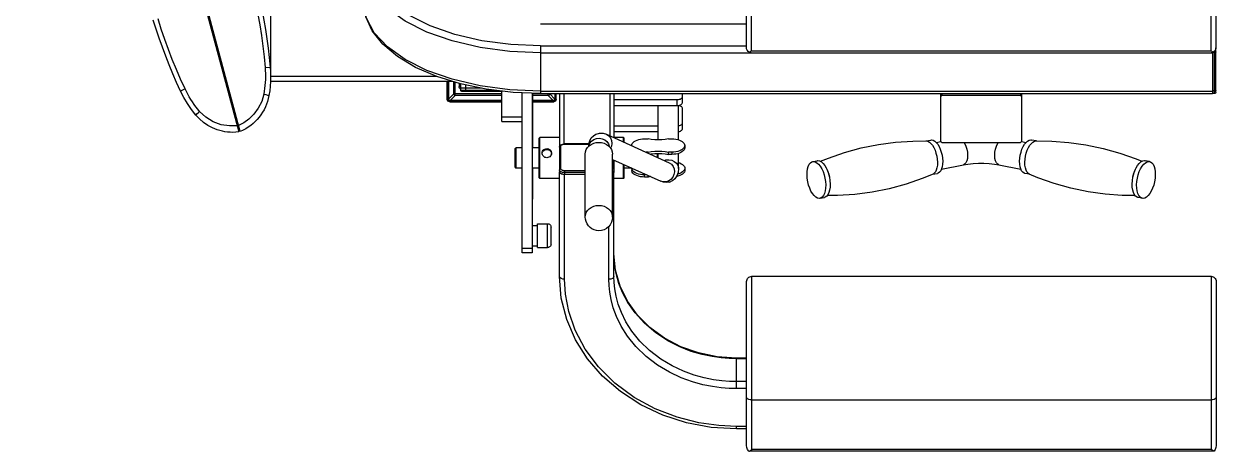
# Model space of a CAD drawing. Header units: millimetres. Extents: x 24547 to 62889, y 34568 to 56011.
# Drawn here: x 49716 to 50804, y 44897 to 45287 of the extents above; entities that cross this region are included whole.
import ezdxf

# ---------------------------------------------------------------- set-up
doc = ezdxf.new("R2010")
doc.units = ezdxf.units.MM

# ---------------------------------------------------------------- blocks, each defined once
blk = doc.blocks.new('A$C72363A16')
for points in [[(23.07, 852.55), (186.43, 242.85)], [(187.64, 243.17), (24.27, 852.86)], [(572.5, 307.1), (572.5, 392.32)], [(576.38, 304.52), (576.38, 396.21)], [(925.61, 396.21), (925.61, 304.52)], [(929.49, 392.32), (929.49, 307.1)], [(210.52, 375.76), (210.52, 290.43)], [(415.97, 308.4), (393.29, 309.39), (371.3, 312.34), (350.66, 317.15), (332.02, 323.68), (315.92, 331.73), (302.85, 341.05), (293.23, 351.37), (287.33, 362.37), (285.35, 373.71)], [(415.97, 303.09), (392.62, 304.11), (369.97, 307.14), (348.72, 312.1), (329.52, 318.82), (312.93, 327.11), (299.49, 336.71), (289.57, 347.34), (283.5, 358.67), (281.47, 370.34)], [(197.73, 348.3), (199.48, 340.33), (201.07, 332.32), (202.49, 324.29), (203.74, 316.23), (204.83, 308.14), (205.75, 300.03), (206.52, 291.89)], [(201.35, 349.26), (202.92, 342.21), (204.36, 335.13), (205.67, 328.03), (206.87, 320.9), (207.94, 313.76), (208.88, 306.6), (209.7, 299.42), (210.39, 292.23)], [(415.97, 272.04), (395.04, 272.86), (374.59, 275.34), (355.14, 279.42), (337.11, 285.02), (320.97, 292.03), (307.15, 300.3), (296.05, 309.62), (287.95, 319.78), (283.07, 330.44), (281.47, 341.24)], [(415.97, 273.98), (392.62, 275), (369.97, 278.03), (348.72, 282.99), (329.52, 289.71), (312.93, 298), (299.49, 307.61), (289.57, 318.23), (283.5, 329.56), (281.47, 341.24)], [(142.2, 273.96), (139.2, 280.53), (136.32, 287.16), (133.56, 293.83), (130.91, 300.55), (128.38, 307.32), (125.97, 314.13), (123.68, 320.98), (121.51, 327.87)], [(145.72, 275.61), (142.3, 283.03), (139.06, 290.52), (135.96, 298.06), (133.02, 305.67), (130.23, 313.34), (127.6, 321.06), (125.13, 328.85)], [(415.97, 325.2), (572.5, 325.2)], [(415.97, 308.4), (572.5, 308.4)], [(415.97, 308.4), (415.97, 272.04)], [(415.97, 303.09), (926.9, 303.09)], [(574.67, 303.5), (573.72, 304.17), (573.03, 305.05), (572.63, 306.05), (572.5, 307.1)], [(574.67, 303.5), (576.38, 304.52)], [(576.18, 303.17), (575.79, 303.2), (575.22, 303.3), (574.67, 303.5)], [(576.18, 303.17), (925.79, 303.17)], [(576.38, 304.52), (925.61, 304.52)], [(927.32, 303.5), (925.61, 304.52)], [(927.32, 303.5), (926.76, 303.3), (926.18, 303.2), (925.79, 303.17)], [(926.9, 303.35), (926.9, 272.04)], [(928.45, 303.23), (926.9, 303.23)], [(929.49, 307.1), (929.35, 306.05), (928.94, 305.05), (928.27, 304.17), (927.32, 303.5)], [(928.45, 272.17), (928.45, 304.41)], [(929.49, 303.76), (929.45, 303.62), (929.35, 303.5), (929.18, 303.39), (928.97, 303.3), (928.72, 303.25), (928.45, 303.23)], [(929.49, 273.23), (929.49, 306.91)], [(206.52, 291.89), (206.68, 289.62), (206.76, 287.35), (206.78, 285.08), (206.73, 282.83), (206.61, 280.56), (206.43, 278.32), (206.18, 276.07), (205.87, 273.83), (205.48, 271.59)], [(206.52, 291.89), (210.39, 292.23)], [(210.39, 292.23), (210.62, 288.63), (210.7, 285.02), (210.62, 281.4), (210.39, 277.8), (209.99, 274.21), (209.44, 270.64)], [(349.09, 281.3), (210.61, 281.3)], [(336.73, 285.18), (210.7, 285.18)], [(345.04, 267.64), (345.04, 281.3)], [(345.77, 267.64), (345.77, 281.3)], [(345.97, 281.3), (345.97, 267.93)], [(349.91, 271.86), (349.91, 281.05)], [(145.72, 275.6), (142.2, 273.96)], [(153.81, 255.73), (150.46, 260), (147.41, 264.47), (144.65, 269.12), (142.2, 273.96)], [(156.76, 258.54), (155.31, 260.29), (153.92, 262.07), (152.59, 263.89), (151.3, 265.75), (150.06, 267.65), (148.89, 269.58), (147.78, 271.55), (146.73, 273.56), (145.71, 275.6)], [(351.12, 270.64), (351.12, 280.67)], [(354.09, 279.74), (354.09, 277.42)], [(354.09, 277.42), (354.1, 277.42)], [(354.09, 277.42), (355.38, 277.42)], [(355.39, 275.18), (354.85, 275.6), (354.44, 276.13), (354.19, 276.75), (354.1, 277.42)], [(355.38, 276.13), (355.38, 279.37)], [(370.86, 276.12), (355.38, 276.12)], [(355.38, 274.58), (355.38, 276.12)], [(355.38, 274.58), (380.94, 274.58)], [(356.42, 273.54), (356.01, 273.62), (355.68, 273.84), (355.46, 274.17), (355.38, 274.58)], [(386.43, 273.54), (356.42, 273.54)], [(359.26, 276.13), (359.26, 278.55)], [(359.26, 273.54), (359.26, 276.12)], [(386.43, 250.85), (386.43, 273.91)], [(401.95, 150.86), (401.95, 272.59)], [(409.71, 272.29), (409.71, 252.99)], [(409.91, 272.27), (409.91, 252.99)], [(415.97, 273.98), (926.9, 273.98)], [(415.97, 272.04), (926.9, 272.04)], [(421.73, 270.64), (421.73, 272.04)], [(422.95, 271.86), (422.95, 272.04)], [(426.89, 272.04), (426.89, 267.93)], [(427.09, 267.64), (427.09, 272.04)], [(427.82, 267.64), (427.82, 272.04)], [(430.4, 272.04), (430.4, 231.26)], [(433.63, 272.04), (433.63, 233.72)], [(468.57, 272.04), (468.57, 240.03)], [(471.8, 272.04), (471.8, 238.56)], [(523.53, 272.04), (523.53, 264.82)], [(719.95, 272.04), (719.95, 235.84)], [(721.18, 272.04), (721.18, 270.61)], [(780.79, 272.04), (780.79, 270.61)], [(782.03, 235.84), (782.03, 272.04)], [(928.45, 274.11), (926.9, 274.11)], [(928.45, 272.17), (926.9, 272.17)], [(929.49, 274.63), (929.45, 274.5), (929.35, 274.37), (929.18, 274.26), (928.97, 274.18), (928.72, 274.13), (928.45, 274.11)], [(929.49, 273.21), (929.41, 272.8), (929.18, 272.47), (928.85, 272.25), (928.45, 272.17)], [(205.48, 271.59), (203.92, 266.06), (201.37, 260.87), (198.03, 256.35), (194.22, 252.68), (190.22, 249.88), (186.37, 247.9)], [(209.44, 270.64), (208.96, 268.37), (208.35, 266.14), (207.6, 263.97), (206.73, 261.87), (205.73, 259.82), (204.61, 257.85), (203.37, 255.96), (202.02, 254.14), (200.56, 252.41), (198.99, 250.78), (197.33, 249.24), (195.57, 247.8), (193.71, 246.47), (191.77, 245.25), (189.75, 244.15), (187.64, 243.17)], [(205.48, 271.59), (207.07, 271.28), (208.34, 271), (209.18, 270.77), (209.44, 270.64)], [(346.9, 265.78), (346.17, 265.93), (345.58, 266.33), (345.18, 266.92), (345.04, 267.64)], [(345.04, 267.64), (345.77, 267.64)], [(346.9, 266.5), (346.46, 266.59), (346.1, 266.84), (345.86, 267.2), (345.77, 267.64)], [(345.97, 267.93), (349.91, 271.85)], [(347.19, 266.71), (346.78, 266.77), (346.46, 266.94), (346.2, 267.2), (346.03, 267.53), (345.97, 267.93)], [(386.43, 266.5), (346.9, 266.5)], [(346.9, 266.5), (346.9, 265.78)], [(346.9, 265.78), (386.43, 265.78)], [(347.19, 266.71), (351.12, 270.64)], [(386.43, 266.71), (347.19, 266.71)], [(386.43, 271.86), (349.91, 271.85)], [(351.12, 270.64), (350.94, 270.68), (350.77, 270.73), (350.6, 270.82), (350.44, 270.92), (350.3, 271.05), (350.18, 271.19), (350.08, 271.34), (349.99, 271.51), (349.93, 271.68), (349.91, 271.85)], [(386.43, 270.64), (351.12, 270.64)], [(422.95, 271.85), (409.91, 271.86)], [(421.73, 270.64), (409.91, 270.64)], [(425.66, 266.71), (409.91, 266.71)], [(425.95, 266.5), (409.91, 266.5)], [(409.91, 265.78), (425.95, 265.78)], [(422.95, 271.85), (422.86, 271.51), (422.67, 271.19), (422.41, 270.92), (422.09, 270.73), (421.73, 270.64)], [(425.66, 266.71), (421.73, 270.64)], [(426.89, 267.93), (422.95, 271.85)], [(426.89, 267.93), (426.82, 267.53), (426.65, 267.2), (426.39, 266.94), (426.07, 266.77), (425.66, 266.71)], [(427.09, 267.64), (427.01, 267.2), (426.76, 266.84), (426.4, 266.59), (425.95, 266.5)], [(427.82, 267.64), (427.68, 266.92), (427.28, 266.33), (426.68, 265.93), (425.95, 265.78)], [(425.95, 265.78), (425.95, 266.5)], [(427.09, 267.64), (427.82, 267.64)], [(519.65, 267.24), (471.8, 267.24)], [(523.53, 269.25), (523.44, 268.81), (523.15, 268.39), (522.68, 268), (522.07, 267.69), (521.33, 267.45), (520.51, 267.3), (519.65, 267.25)], [(519.65, 267.24), (519.65, 262.81)], [(523.53, 264.82), (523.44, 264.37), (523.15, 263.95), (522.68, 263.57), (522.07, 263.25), (521.33, 263.01), (520.51, 262.86), (519.65, 262.81)], [(520.95, 236.8), (520.95, 262.94)], [(521.44, 263.05), (522.07, 262.84), (522.68, 262.53), (523.15, 262.14), (523.44, 261.73), (523.53, 261.28)], [(719.95, 269.54), (721.18, 270.61)], [(780.79, 270.61), (721.18, 270.61)], [(780.79, 270.61), (782.03, 269.54)], [(153.81, 255.73), (153.98, 255.99), (154.58, 256.59), (155.55, 257.48), (156.76, 258.54)], [(186.43, 242.85), (184.22, 242.65), (182.02, 242.58), (179.98, 242.64), (177.97, 242.81), (175.97, 243.08), (174, 243.47), (172.06, 243.96), (170.15, 244.55), (168.28, 245.24), (166.46, 246.03), (162.94, 247.91), (159.64, 250.16), (156.59, 252.78), (153.81, 255.73)], [(179.39, 247.41), (173.14, 248.39), (166.96, 250.66), (161.42, 254.11), (156.76, 258.54)], [(386.43, 254.41), (401.95, 254.41)], [(519.65, 262.81), (471.8, 262.81)], [(505.43, 236.8), (505.43, 262.81)], [(523.53, 261.28), (523.53, 244.86)], [(185.17, 247.58), (179.39, 247.41)], [(185.14, 247.69), (186.34, 248)], [(185.87, 244.95), (187.1, 245.17)], [(386.43, 250.85), (401.95, 250.85)], [(409.71, 252.9), (409.71, 234.18)], [(409.91, 252.9), (409.91, 234.18)], [(505.43, 247.29), (471.8, 247.29)], [(523.53, 249.3), (523.44, 248.85), (523.15, 248.42), (522.68, 248.05), (522.07, 247.73), (521.33, 247.49), (520.95, 247.42)], [(523.53, 244.86), (523.44, 244.42), (523.15, 243.99), (522.68, 243.61), (522.07, 243.29), (521.33, 243.05), (520.95, 242.99)], [(415.3, 238.6), (414.88, 238.18)], [(414.88, 207.97), (414.88, 238.18)], [(430.4, 238.6), (415.3, 238.6)], [(415.3, 207.56), (415.3, 238.6)], [(452.6, 231.91), (452.77, 233.98), (453.42, 236.22), (454.56, 238.29), (456.12, 239.97), (457.9, 241.13)], [(452.62, 231.93), (452.69, 232.65), (453.42, 234.43), (454.7, 235.98), (456.44, 237.15)], [(456.44, 237.15), (458.49, 237.85), (460.69, 238.03), (462.86, 237.68), (464.83, 236.8), (466.42, 235.5), (467.52, 233.86), (468.05, 232.02), (468.06, 231.89)], [(457.9, 241.13), (458.24, 241.29), (460.74, 241.99), (463.45, 241.95), (466.18, 241.11)], [(466.18, 241.11), (513.74, 219.49)], [(466.18, 241.11), (467.95, 239.93), (469.23, 238.32), (470.01, 236.35), (470.22, 234.21), (469.86, 232.04), (469.18, 230.59)], [(505.43, 242.86), (471.8, 242.86)], [(479.14, 238.6), (471.8, 238.6)], [(479.56, 238.18), (479.14, 238.6)], [(479.14, 235.22), (479.14, 238.6)], [(479.56, 235.03), (479.56, 238.18)], [(485.26, 232.52), (485.38, 233.31), (485.74, 234.08), (486.33, 234.82), (487.13, 235.49), (488.14, 236.1), (489.31, 236.61), (490.61, 237.03), (492.04, 237.33), (493.54, 237.52), (495.08, 237.58)], [(495.08, 237.58), (497.67, 237.58)], [(513.19, 237.58), (510.66, 237.15), (508.07, 236.89), (505.43, 236.8), (502.77, 236.89), (500.18, 237.15), (497.67, 237.58)], [(513.19, 237.58), (515.77, 237.58)], [(515.77, 237.58), (517.3, 237.52), (518.81, 237.33), (520.23, 237.03), (521.55, 236.61), (522.72, 236.1), (523.71, 235.49), (524.52, 234.82), (525.12, 234.08), (525.47, 233.31), (525.58, 232.52)], [(628.72, 220.53), (634.84, 223.03), (647.06, 227.25), (659.86, 230.74), (672.86, 233.36), (685.97, 235.1), (699.15, 235.96)], [(699.15, 235.96), (709.4, 236.01)], [(709.03, 236.01), (712.8, 236.75)], [(709.4, 236.01), (710.47, 235.8), (711.65, 235.18), (712.84, 234.13), (713.97, 232.73), (715, 231), (715.91, 229), (716.65, 226.82), (717.23, 224.51), (717.59, 222.15), (717.75, 219.84), (717.67, 217.64)], [(712.8, 236.75), (713.33, 236.8), (714.49, 236.6), (715.69, 235.97), (716.87, 234.93), (717.99, 233.52), (719.03, 231.79), (719.93, 229.8), (720.69, 227.61), (721.26, 225.3), (721.63, 222.95), (721.77, 220.64), (721.7, 218.44)], [(721.18, 234.77), (719.95, 235.84)], [(780.28, 218.44), (780.21, 220.64), (780.36, 222.95), (780.73, 225.3), (781.29, 227.61), (782.04, 229.8), (782.95, 231.79), (783.98, 233.52), (785.12, 234.93), (786.29, 235.97), (787.49, 236.6), (788.64, 236.8), (789.18, 236.75)], [(782.03, 235.84), (780.79, 234.77)], [(784.31, 217.64), (784.24, 219.84), (784.39, 222.15), (784.75, 224.51), (785.32, 226.82), (786.08, 229), (786.99, 231), (788.02, 232.73), (789.15, 234.13), (790.32, 235.18), (791.52, 235.8), (792.59, 236.01)], [(792.95, 236), (789.18, 236.75)], [(792.59, 236.01), (804.73, 235.89), (817.62, 234.94), (830.6, 233.11), (843.67, 230.37), (856.46, 226.77), (868.79, 222.39), (873.27, 220.53)], [(396.78, 230.19), (396.83, 230.45), (396.97, 230.65), (397.17, 230.79), (397.41, 230.84)], [(396.78, 215.96), (396.78, 230.19)], [(397.41, 215.32), (397.41, 230.84)], [(401.95, 230.84), (397.41, 230.84)], [(409.71, 234.08), (409.71, 150.87)], [(414.88, 230.84), (409.71, 230.84)], [(409.91, 234.08), (409.91, 230.84)], [(417.2, 226.17), (417.15, 226.83)], [(417.17, 226.5), (417.23, 227.58), (417.49, 228.31), (417.92, 228.95), (418.47, 229.47), (419.15, 229.86), (419.92, 230.11), (420.7, 230.19)], [(417.23, 226.95), (417.49, 227.68), (417.92, 228.31), (418.47, 228.83), (419.15, 229.22), (419.92, 229.46), (420.7, 229.54)], [(420.7, 230.19), (421.39, 230.12), (422.07, 229.94), (422.68, 229.63), (423.21, 229.22), (423.66, 228.72), (424, 228.13), (424.19, 227.49)], [(420.7, 229.54), (421.38, 229.48), (422.06, 229.3), (422.68, 228.99), (423.21, 228.59), (423.66, 228.09), (424, 227.5), (424.19, 226.86)], [(424.26, 226.83), (424.18, 226.07)], [(424.23, 226.54), (424.19, 227.49)], [(430.4, 231.26), (430.47, 231.73), (430.66, 232.19), (431.01, 232.66), (431.51, 233.05), (432.12, 233.36), (432.82, 233.59), (433.55, 233.72), (434.28, 233.76)], [(430.4, 231.26), (430.44, 231.49), (430.55, 231.7), (430.71, 231.89), (430.92, 232.02), (431.17, 232.12), (431.44, 232.15)], [(430.4, 231.26), (430.4, 212.61)], [(431.44, 232.15), (431.5, 232.43), (431.65, 232.71), (431.91, 232.96), (432.28, 233.18), (432.71, 233.36), (433.19, 233.5), (433.74, 233.58), (434.28, 233.61)], [(431.44, 214.82), (431.44, 232.15)], [(452.76, 233.76), (434.28, 233.76)], [(434.28, 233.61), (434.28, 233.76)], [(434.28, 233.61), (452.75, 233.61)], [(449.97, 226.06), (450.17, 227.79), (450.77, 229.45), (451.72, 230.98)], [(451.72, 230.98), (453.01, 232.33), (454.57, 233.43), (456.37, 234.25), (458.31, 234.76), (460.32, 234.93)], [(460.32, 234.93), (462.34, 234.76), (464.28, 234.25), (466.07, 233.43), (467.64, 232.33)], [(467.64, 232.33), (468.92, 230.98), (469.88, 229.45), (470.47, 227.79), (470.66, 226.06)], [(485.27, 232.43), (485.26, 232.52)], [(497.67, 227.47), (496.2, 227.47)], [(497.67, 227.47), (500.18, 227.9), (502.77, 228.16), (505.43, 228.24), (508.07, 228.16), (510.66, 227.9), (513.19, 227.47)], [(497.67, 226.8), (497.67, 227.47)], [(515.77, 227.47), (513.19, 227.47)], [(513.19, 225.8), (513.19, 227.47)], [(525.58, 232.52), (525.47, 231.73), (525.12, 230.96), (524.52, 230.23), (523.71, 229.55), (522.72, 228.95), (521.55, 228.43), (520.23, 228.01), (518.81, 227.71), (517.3, 227.53), (515.77, 227.47)], [(525.58, 230.85), (525.47, 230.06), (525.12, 229.29), (524.52, 228.56), (523.71, 227.88), (522.72, 227.28), (521.55, 226.76), (520.23, 226.35), (518.81, 226.05), (517.3, 225.86), (515.77, 225.8)], [(515.77, 227.47), (515.77, 225.8)], [(525.58, 232.52), (525.58, 230.85)], [(716.87, 234.91), (720.25, 235.59)], [(721.18, 234.77), (780.79, 234.77)], [(738.11, 234.77), (738.41, 234.3), (739.33, 232.19), (740.05, 229.85), (740.49, 227.4), (740.64, 224.98)], [(761.34, 224.98), (761.5, 227.4), (761.93, 229.85), (762.64, 232.19), (763.58, 234.3), (763.87, 234.77)], [(781.73, 235.59), (785.1, 234.91)], [(420.7, 223.27), (420.01, 223.35), (419.33, 223.55), (418.71, 223.9), (418.19, 224.34), (417.75, 224.88), (417.41, 225.5), (417.2, 226.17)], [(424.18, 226.07), (423.9, 225.32), (423.47, 224.63), (422.93, 224.07), (422.25, 223.64), (421.47, 223.37), (420.7, 223.27)], [(449.97, 178.09), (449.97, 226.06)], [(470.66, 178.09), (470.66, 226.06)], [(470.66, 222.02), (507.33, 205.36)], [(470.77, 221.98), (470.77, 214.82)], [(471.8, 221.51), (471.8, 212.61)], [(479.14, 207.56), (479.14, 218.17)], [(479.56, 207.97), (479.56, 217.98)], [(499.27, 226.07), (500.18, 226.23), (502.77, 226.49), (505.43, 226.57), (508.07, 226.49), (510.66, 226.23), (513.19, 225.8)], [(504.78, 223.56), (504.78, 226.56)], [(505.43, 223.27), (505.43, 226.57)], [(510.14, 221.12), (511.35, 221.55), (513.55, 221.72), (515.71, 221.37), (517.68, 220.5), (519.28, 219.2), (520.39, 217.56), (520.91, 215.72), (520.95, 215.08)], [(515.77, 225.8), (513.19, 225.8)], [(513.74, 219.49), (515.51, 218.32), (516.8, 216.7), (517.58, 214.73), (517.78, 212.58), (517.41, 210.42), (516.47, 208.42), (515.06, 206.74), (513.28, 205.53)], [(520.95, 215.08), (520.95, 226.57)], [(520.95, 219.58), (521.81, 219.29), (522.99, 218.72), (524, 218.06), (524.76, 217.33), (525.3, 216.54), (525.56, 215.72), (525.58, 215.3)], [(618.66, 212.55), (618.98, 214.76), (619.53, 216.67), (620.28, 218.25), (621.22, 219.41), (622.32, 220.14), (622.94, 220.33)], [(622.94, 220.33), (626.3, 220.99)], [(622.94, 220.33), (623.53, 220.38), (624.8, 220.16), (626.12, 219.46), (627.41, 218.32), (628.66, 216.78), (629.79, 214.87), (630.79, 212.68), (631.61, 210.27), (632.24, 207.73), (632.64, 205.14), (632.8, 202.6), (632.73, 200.18)], [(626.3, 220.99), (626.89, 221.05), (628.16, 220.82), (629.48, 220.12), (630.77, 218.98), (632.02, 217.43), (633.15, 215.53), (633.61, 214.62)], [(717.67, 217.64), (717.38, 215.64), (716.89, 213.89), (716.2, 212.47), (715.34, 211.41), (714.39, 210.76)], [(721.7, 218.44), (721.42, 216.43), (720.91, 214.69), (720.23, 213.26), (719.37, 212.2), (718.38, 211.54), (717.81, 211.37)], [(720.88, 214.62), (737.47, 217.89)], [(740.64, 224.98), (740.49, 222.74), (740.05, 220.81), (739.33, 219.3), (738.41, 218.3), (737.47, 217.89)], [(737.47, 217.89), (740.95, 218.46), (744.79, 218.87), (748.88, 219.09), (753.06, 219.09), (757.16, 218.88), (761.03, 218.47), (764.5, 217.89)], [(764.5, 217.89), (763.58, 218.3), (762.64, 219.3), (761.93, 220.81), (761.5, 222.74), (761.34, 224.98)], [(764.5, 217.89), (781.11, 214.62)], [(784.17, 211.37), (783.61, 211.54), (782.62, 212.2), (781.76, 213.26), (781.07, 214.69), (780.57, 216.43), (780.28, 218.44)], [(787.6, 210.76), (786.64, 211.41), (785.79, 212.47), (785.1, 213.89), (784.61, 215.64), (784.31, 217.64)], [(868.38, 214.62), (868.83, 215.53), (869.97, 217.43), (871.21, 218.98), (872.51, 220.12), (873.81, 220.82), (875.1, 221.05), (875.69, 220.99)], [(869.26, 200.18), (869.18, 202.6), (869.35, 205.14), (869.74, 207.73), (870.36, 210.27), (871.2, 212.68), (872.2, 214.87), (873.33, 216.78), (874.57, 218.32), (875.87, 219.46), (877.17, 220.16)], [(879.05, 220.33), (875.69, 220.99)], [(877.17, 220.16), (878.46, 220.38), (879.05, 220.33)], [(879.05, 220.33), (879.67, 220.14), (880.77, 219.41), (881.7, 218.25), (882.46, 216.67), (883.01, 214.76), (883.32, 212.55)], [(397.41, 215.32), (397.17, 215.37), (396.97, 215.51), (396.83, 215.71), (396.78, 215.96)], [(401.95, 215.32), (397.41, 215.32)], [(414.88, 215.32), (409.71, 215.32)], [(409.91, 215.32), (409.91, 201.45)], [(430.4, 213.94), (430.44, 214.17), (430.55, 214.38), (430.71, 214.56), (430.92, 214.71), (431.17, 214.8), (431.44, 214.82)], [(432.75, 212.11), (432.12, 212.28), (431.55, 212.53), (431.05, 212.83), (430.7, 213.17), (430.48, 213.55), (430.4, 213.94)], [(430.4, 132.78), (430.4, 212.61)], [(430.4, 212.61), (430.57, 212.06)], [(430.57, 212.06), (430.51, 212.16), (430.4, 212.61)], [(430.57, 212.06), (430.68, 211.91)], [(430.68, 211.91), (431.08, 211.5)], [(431.08, 211.5), (430.79, 211.74), (430.68, 211.91)], [(431.08, 211.5), (431.2, 211.41)], [(431.2, 211.41), (431.95, 211.02)], [(434.28, 213.36), (433.74, 213.39), (433.19, 213.47), (432.71, 213.61), (432.28, 213.79), (431.91, 214.01), (431.65, 214.26), (431.5, 214.54), (431.44, 214.82)], [(431.95, 211.02), (431.86, 211.05)], [(431.95, 211.02), (432.15, 210.96)], [(432.15, 210.96), (432.89, 210.76)], [(432.99, 210.73), (432.6, 210.81), (432.15, 210.96)], [(433.53, 211.98), (432.75, 212.11)], [(432.89, 210.76), (433.21, 210.7)], [(434.28, 210.61), (432.99, 210.73)], [(433.21, 210.7), (434.28, 210.61)], [(434.28, 211.94), (433.53, 211.98)], [(449.97, 213.36), (434.28, 213.36)], [(434.28, 213.36), (434.28, 210.61)], [(449.97, 211.94), (434.28, 211.94)], [(434.28, 130.79), (434.28, 210.6)], [(449.97, 210.6), (434.28, 210.6)], [(470.77, 214.82), (470.66, 214.48)], [(471.8, 213.94), (471.72, 213.55), (471.5, 213.17), (471.13, 212.83), (470.66, 212.53)], [(470.66, 211.23), (471, 211.41)], [(470.77, 214.82), (471.03, 214.8), (471.27, 214.71), (471.5, 214.56), (471.65, 214.38), (471.76, 214.17), (471.8, 213.94)], [(471, 211.41), (471.13, 211.5)], [(471.13, 211.5), (471.52, 211.91)], [(471.52, 211.91), (471.42, 211.74), (471.13, 211.5)], [(471.52, 211.91), (471.63, 212.06)], [(471.63, 212.06), (471.8, 212.61)], [(471.8, 212.61), (471.7, 212.16), (471.63, 212.06)], [(471.8, 132.78), (471.8, 212.61)], [(485.42, 215.32), (479.56, 215.32)], [(495.08, 210.24), (493.46, 210.31), (491.89, 210.51), (490.4, 210.85), (489.05, 211.31), (487.85, 211.87), (486.86, 212.53), (486.08, 213.27), (485.56, 214.06), (485.3, 214.88), (485.26, 215.3)], [(485.26, 215.3), (485.26, 213.63)], [(495.08, 208.57), (493.46, 208.64), (491.89, 208.85), (490.4, 209.18), (489.05, 209.64), (487.85, 210.21), (486.86, 210.87), (486.08, 211.59), (485.56, 212.39), (485.3, 213.21), (485.26, 213.63)], [(495.08, 208.57), (495.08, 210.24)], [(496.59, 210.24), (495.08, 210.24)], [(497.67, 208.57), (495.08, 208.57)], [(497.67, 208.57), (497.67, 209.75)], [(499.54, 208.9), (497.67, 208.57)], [(520.95, 215.08), (520.64, 212.07), (519.69, 209.39), (518.18, 207.25), (516.18, 205.64), (515.61, 205.34)], [(525.58, 213.63), (525.56, 213.21), (525.3, 212.39), (524.76, 211.59), (524, 210.87), (522.99, 210.21), (521.81, 209.64), (520.44, 209.18), (519.37, 208.94)], [(525.58, 215.3), (525.56, 214.88), (525.3, 214.06), (524.76, 213.27), (524, 212.53), (522.99, 211.87), (521.81, 211.31), (520.44, 210.85), (520.19, 210.79)], [(525.58, 215.3), (525.58, 213.63)], [(628.45, 192.41), (627.86, 192.35), (626.59, 192.57), (625.27, 193.27), (623.97, 194.41), (622.73, 195.96), (621.6, 197.86), (620.6, 200.05), (619.78, 202.46), (619.15, 205), (618.75, 207.59), (618.58, 210.14), (618.66, 212.55)], [(633.61, 214.62), (634.36, 212.9)], [(634.15, 213.34), (635.12, 210.71), (635.68, 208.4), (636.04, 206.05)], [(634.97, 210.94), (635.6, 208.39), (636, 205.81)], [(714.39, 210.76), (706.16, 207.4)], [(714.05, 210.63), (717.81, 211.37)], [(787.93, 210.63), (784.17, 211.37)], [(868.08, 194.44), (858.24, 194.54), (845.35, 195.49), (832.37, 197.31), (819.3, 200.06), (806.5, 203.66), (794.18, 208.03), (787.6, 210.76)], [(865.82, 203.26), (865.94, 206.05), (866.3, 208.4), (866.87, 210.71), (867.82, 213.34)], [(865.97, 205.81), (866.38, 208.39), (867, 210.94)], [(867.62, 212.9), (868.38, 214.62)], [(883.32, 212.55), (883.4, 210.14), (883.23, 207.59), (882.82, 205), (882.2, 202.46), (881.38, 200.05), (880.38, 197.86), (879.24, 195.96), (878.01, 194.41), (876.7, 193.27), (875.4, 192.57), (874.11, 192.35), (873.53, 192.41)], [(409.91, 201.35), (409.91, 191.69)], [(415.3, 207.56), (414.88, 207.97)], [(430.4, 207.56), (415.3, 207.56)], [(479.14, 207.56), (471.8, 207.56)], [(479.56, 207.97), (479.14, 207.56)], [(513.28, 205.53), (511.27, 204.87), (509.2, 204.82), (507.33, 205.36)], [(513.92, 204.71), (511.7, 204.41), (509.41, 204.65), (507.33, 205.36)], [(513.92, 204.71), (515.61, 205.34)], [(632.73, 200.18), (632.41, 197.97), (631.86, 196.05), (631.11, 194.49), (630.17, 193.32), (629.07, 192.6), (628.45, 192.41)], [(636.09, 200.85), (635.77, 198.64), (635.22, 196.72), (634.46, 195.15), (633.53, 193.98), (632.43, 193.26), (631.81, 193.06)], [(706.16, 207.4), (693.94, 203.18), (681.14, 199.68), (668.14, 197.06), (655.04, 195.32), (641.85, 194.47), (633.89, 194.43)], [(636.04, 206.05), (636.17, 203.26)], [(636.14, 201.74), (636.09, 200.85)], [(636.2, 203.74), (636.14, 201.74)], [(865.83, 201.74), (865.79, 203.74)], [(865.9, 200.85), (865.83, 201.74)], [(870.17, 193.06), (869.54, 193.26), (868.45, 193.98), (867.51, 195.15), (866.76, 196.72), (866.21, 198.64), (865.9, 200.85)], [(873.53, 192.41), (872.9, 192.6), (871.81, 193.32), (870.87, 194.49), (870.12, 196.05), (869.57, 197.97), (869.26, 200.18)], [(409.91, 192), (409.71, 192)], [(409.91, 191.69), (409.71, 191.69)], [(628.45, 192.41), (631.81, 193.06)], [(873.53, 192.41), (870.17, 193.06)], [(449.97, 178.09), (450.17, 179.82), (450.77, 181.49), (451.72, 183.02), (453.01, 184.37), (454.57, 185.47), (456.37, 186.29), (458.31, 186.79), (460.32, 186.97)], [(460.32, 186.97), (462.34, 186.79), (464.28, 186.29), (466.07, 185.47), (467.64, 184.37), (468.92, 183.02), (469.88, 181.49), (470.47, 179.82), (470.66, 178.09)], [(413.61, 154.93), (413.61, 173.04)], [(413.61, 173.04), (421.37, 173.04)], [(421.37, 154.93), (421.37, 173.04)], [(421.37, 173.04), (421.89, 172.99), (422.37, 172.84), (422.81, 172.6), (423.19, 172.28), (423.51, 171.9), (423.74, 171.46), (423.89, 170.98), (423.94, 170.45)], [(460.32, 167.75), (458.44, 167.92), (456.64, 168.42), (454.93, 169.26), (453.57, 170.25), (452.34, 171.5), (451.31, 173.01), (450.53, 174.72), (450.1, 176.46), (449.97, 178.09)], [(470.66, 178.09), (470.66, 177.87), (470.45, 175.99), (469.88, 174.13), (468.88, 172.29), (467.58, 170.72), (466.07, 169.49), (464.22, 168.51), (462.28, 167.93), (460.32, 167.75)], [(409.71, 171.74), (413.61, 171.74)], [(423.94, 157.53), (423.94, 170.45)], [(467.92, 130.79), (467.92, 171.12)], [(409.71, 154.26), (401.95, 154.26)], [(409.71, 156.22), (413.61, 156.22)], [(413.61, 154.93), (421.37, 154.93)], [(423.94, 157.52), (423.89, 157), (423.74, 156.51), (423.51, 156.07), (423.19, 155.69), (422.81, 155.37), (422.37, 155.13), (421.89, 154.98), (421.37, 154.93)], [(409.71, 150.86), (401.95, 150.86)], [(564.92, 70.83), (550.38, 71.8), (536.18, 74.7), (522.71, 79.45), (510.27, 85.93), (499.17, 93.99), (489.67, 103.42), (482, 114.03), (476.39, 125.53), (472.95, 137.65), (471.8, 150.1)], [(472.54, 140.04), (471.96, 145.35), (471.8, 150.1)], [(475.56, 127.66), (473.68, 134.15), (472.54, 140.04)], [(564.92, 16.92), (545.77, 18.1), (526.99, 21.63), (508.98, 27.41), (492.12, 35.35), (476.74, 45.27), (463.18, 56.98), (451.68, 70.23), (442.51, 84.73), (435.82, 100.21), (431.76, 116.34), (430.4, 132.78)], [(434.28, 130.79), (432.8, 130.94), (431.55, 131.37), (430.7, 132.02), (430.4, 132.78)], [(564.92, 18.81), (551.57, 19.39), (536.22, 21.54), (519.73, 25.72), (503.05, 32.17), (487.08, 40.85), (472.56, 51.59), (460.04, 64.04), (449.88, 77.71), (442.36, 92.02), (437.49, 106.17), (434.97, 119.33), (434.28, 130.79)], [(471.8, 132.78), (471.5, 132.02), (470.66, 131.37), (469.4, 130.94), (467.92, 130.79)], [(564.92, 47.63), (559.48, 47.76), (553.42, 48.22), (546.73, 49.11), (539.4, 50.56), (531.47, 52.73), (522.98, 55.8), (514.1, 59.96), (504.99, 65.4), (496.16, 72.13), (488.37, 79.72), (482.09, 87.51), (477.3, 95.09), (473.77, 102.32), (471.27, 109.07), (469.61, 115.31), (468.58, 121), (468.06, 126.15), (467.92, 130.79)], [(564.92, 52.95), (559.7, 53.08), (553.88, 53.52), (547.46, 54.37), (540.43, 55.77), (532.8, 57.86), (524.66, 60.8), (516.13, 64.79), (507.38, 70.02), (498.9, 76.48), (491.42, 83.76), (485.4, 91.23), (480.82, 98.51), (477.42, 105.45), (475.02, 111.94), (473.42, 117.93), (472.43, 123.39), (471.94, 128.33), (471.8, 132.78)], [(478.37, 120.63), (475.56, 127.66)], [(572.68, 129.13), (572.76, 129.91), (572.98, 130.64), (573.34, 131.3), (573.81, 131.87), (574.39, 132.34), (575.05, 132.7), (575.78, 132.93), (576.56, 133.01)], [(572.68, 4.36), (572.68, 129.13)], [(576.56, 133.01), (925.79, 133.01)], [(576.56, 1.25), (576.56, 133.01)], [(925.79, 133.01), (925.79, 1.25)], [(925.79, 133.01), (926.57, 132.93), (927.3, 132.7), (927.96, 132.34), (928.53, 131.87), (929.01, 131.3), (929.37, 130.64), (929.59, 129.91), (929.67, 129.13)], [(929.67, 129.13), (929.67, 4.36)], [(564.92, 70.28), (559.39, 70.42), (553.2, 70.91), (546.34, 71.88), (538.79, 73.48), (530.58, 75.9), (521.86, 79.33), (512.73, 83.99), (503.51, 90.08), (494.96, 97.41), (487.84, 105.3), (482.38, 113.13), (478.37, 120.63)], [(564.92, 47.63), (564.92, 70.83)], [(572.68, 70.83), (564.92, 70.83)], [(572.68, 70.28), (564.92, 70.28)], [(572.68, 52.95), (564.92, 52.95)], [(572.68, 47.63), (564.92, 47.63)], [(576.56, 38.95), (575.36, 39.04), (574.28, 39.33), (573.42, 39.77), (572.88, 40.33), (572.68, 40.94)], [(576.56, 38.95), (925.79, 38.95)], [(929.67, 40.94), (929.48, 40.33), (928.93, 39.77), (928.07, 39.33), (926.99, 39.04), (925.79, 38.95)], [(572.68, 18.81), (564.92, 18.81)], [(564.92, 16.92), (564.92, 18.81)], [(572.68, 16.92), (564.92, 16.92)], [(574.26, 0.07), (573.36, 1.35), (572.85, 2.82), (572.68, 4.36)], [(574.26, 0.07), (575, 0.34)], [(574.26, 0.07), (574.91, 0)], [(575, 0.34), (576.56, 1.25)], [(925.79, 1.25), (576.56, 1.25)], [(927.36, 0.34), (925.79, 1.25)], [(928.1, 0.07), (927.36, 0.34)], [(928.1, 0.07), (927.43, 0)], [(929.67, 4.36), (929.5, 2.82), (929, 1.35), (928.1, 0.07)], [(927.43, 0), (574.91, 0)]]:
    blk.add_lwpolyline(points)

msp = doc.modelspace()

# ---------------------------------------------------------------- block references
at = {"xscale": 1.2, "yscale": 1.2, "zscale": 1.2}
msp.add_blockref('A$C72363A16', (49688.5, 44896.8), dxfattribs=at)

doc.saveas('drawing.dxf')
